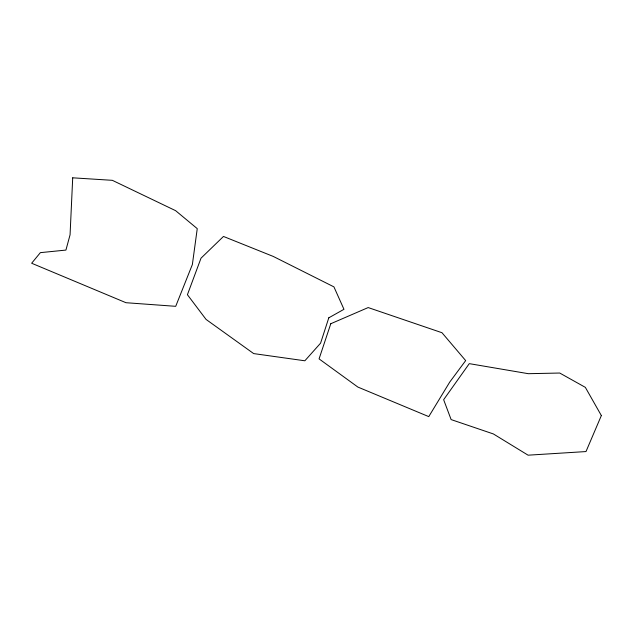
<?xml version="1.0" encoding="UTF-8"?>
<svg xmlns="http://www.w3.org/2000/svg" width="633" height="633" viewBox="0 0 633 633"><rect width="100%" height="100%" fill="white"/><g stroke="black" fill="none" stroke-linecap="round" stroke-linejoin="round"><path stroke-width="0.95" d="M72.708 177.818L70.065 234.811L65.927 250.082L40.37 252.646L31.65 263.241L125.983 302.709L175.705 306.325L192.369 264.531L197.251 228.64L175.618 210.67L112.35 180.326L72.708 177.818M328.804 317.813L320.583 343.165L304.853 360.786L253.683 353.594L206.065 319.428L187.415 294.717L201.009 258.185L223.473 236.449L273.25 256.428L333.939 286.884L343.964 309.308L328.804 317.813M330.79 323.724L319.072 358.887L357.859 387.056L428.763 416.617L449.731 382.095L465.674 360.596L441.976 332.721L368.177 307.567L330.79 323.724M601.35 415.565L585.992 451.566L528.088 455.182L493.384 433.945L451.123 419.584L443.638 399.708L469.282 363.643L528.318 373.692L559.73 373.035L585.343 387.356L601.35 415.565"/></g></svg>
